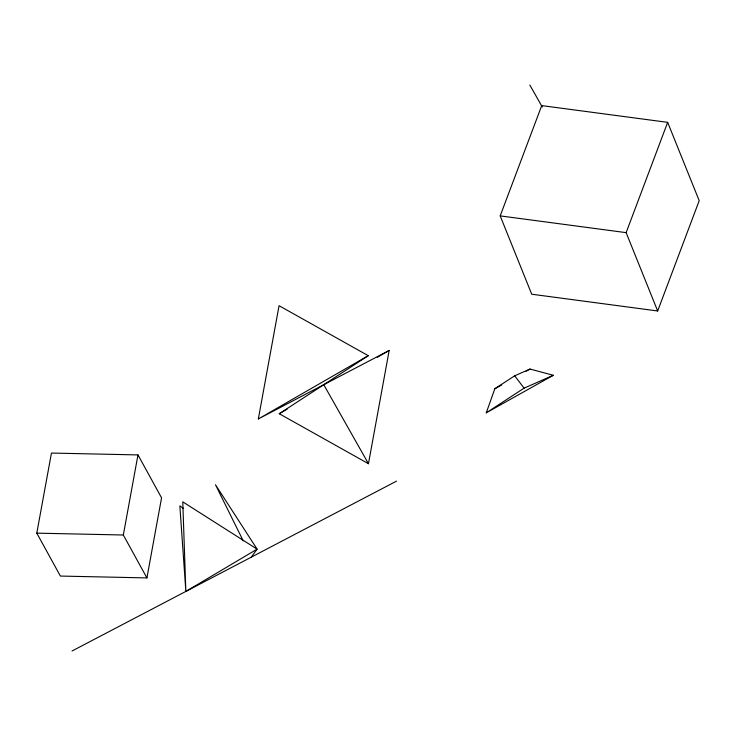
<?xml version="1.0" encoding="UTF-8"?>
<svg xmlns="http://www.w3.org/2000/svg" width="736" height="736" viewBox="0 0 736 736"><rect width="100%" height="100%" fill="white"/><g stroke="black" fill="none" stroke-linecap="round" stroke-linejoin="round"><path stroke-width="1.1" d="M36.8 533.149L51.446 453.063L137.972 454.922L161.561 497.83L146.915 577.916L60.389 576.058L36.8 533.149L123.326 535.008L146.915 577.916M123.326 535.008L137.972 454.922M258.336 418.95L279.054 305.698L368.258 355.681L279.248 413.733L368.46 463.717L389.169 350.465L258.336 418.95L368.258 355.681M486.266 412.832L494.84 388.746L514.685 375.802L530.021 369.049L553.334 375.286L486.266 412.832L524.096 388.157L553.334 375.286M500.195 215.887L541.724 105.598L667.662 122.351L699.2 200.68L657.671 310.978L531.723 294.216L500.195 215.887L626.134 232.64L657.671 310.978M626.134 232.64L667.662 122.351M251.27 557.161L257.103 549.148L215.473 484.73L243.202 540.84M185.858 591.413L257.103 549.148L182.767 501.851L185.858 591.413L179.851 505.862L183.558 508.53M279.248 413.733L287.169 409.17M377.283 357.3L389.169 350.465M494.84 388.746L501.685 384.919M526.111 371.238L530.021 369.049M72.036 651.001L396.492 481.142M514.685 375.802L524.096 388.157M529.819 84.999L542.266 106.996M323.757 384.707L368.46 463.717"/></g></svg>
